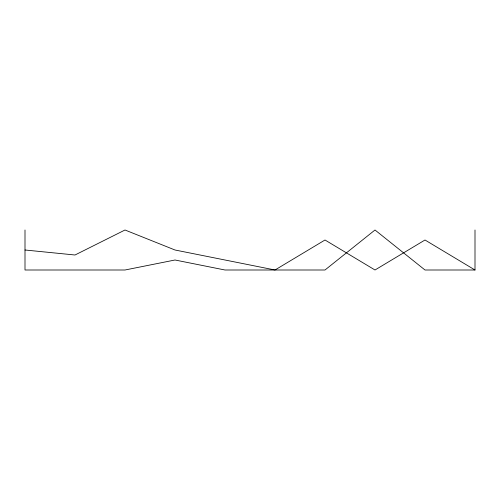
<?xml version="1.0" encoding="UTF-8"?>
<svg xmlns="http://www.w3.org/2000/svg" width="500" height="500" viewBox="0 0 500 500"><rect width="100%" height="100%" fill="white"/><g stroke="black" fill="none" stroke-linecap="round" stroke-linejoin="round"><path stroke-width="0.75" d="M475 230L475 270L425 270L375 230L325 270L225 270L175 260L125 270L25 270L25 230M25 250L75 255L125 230L175 250L275 270L325 240L375 270L425 240L475 270"/></g></svg>
